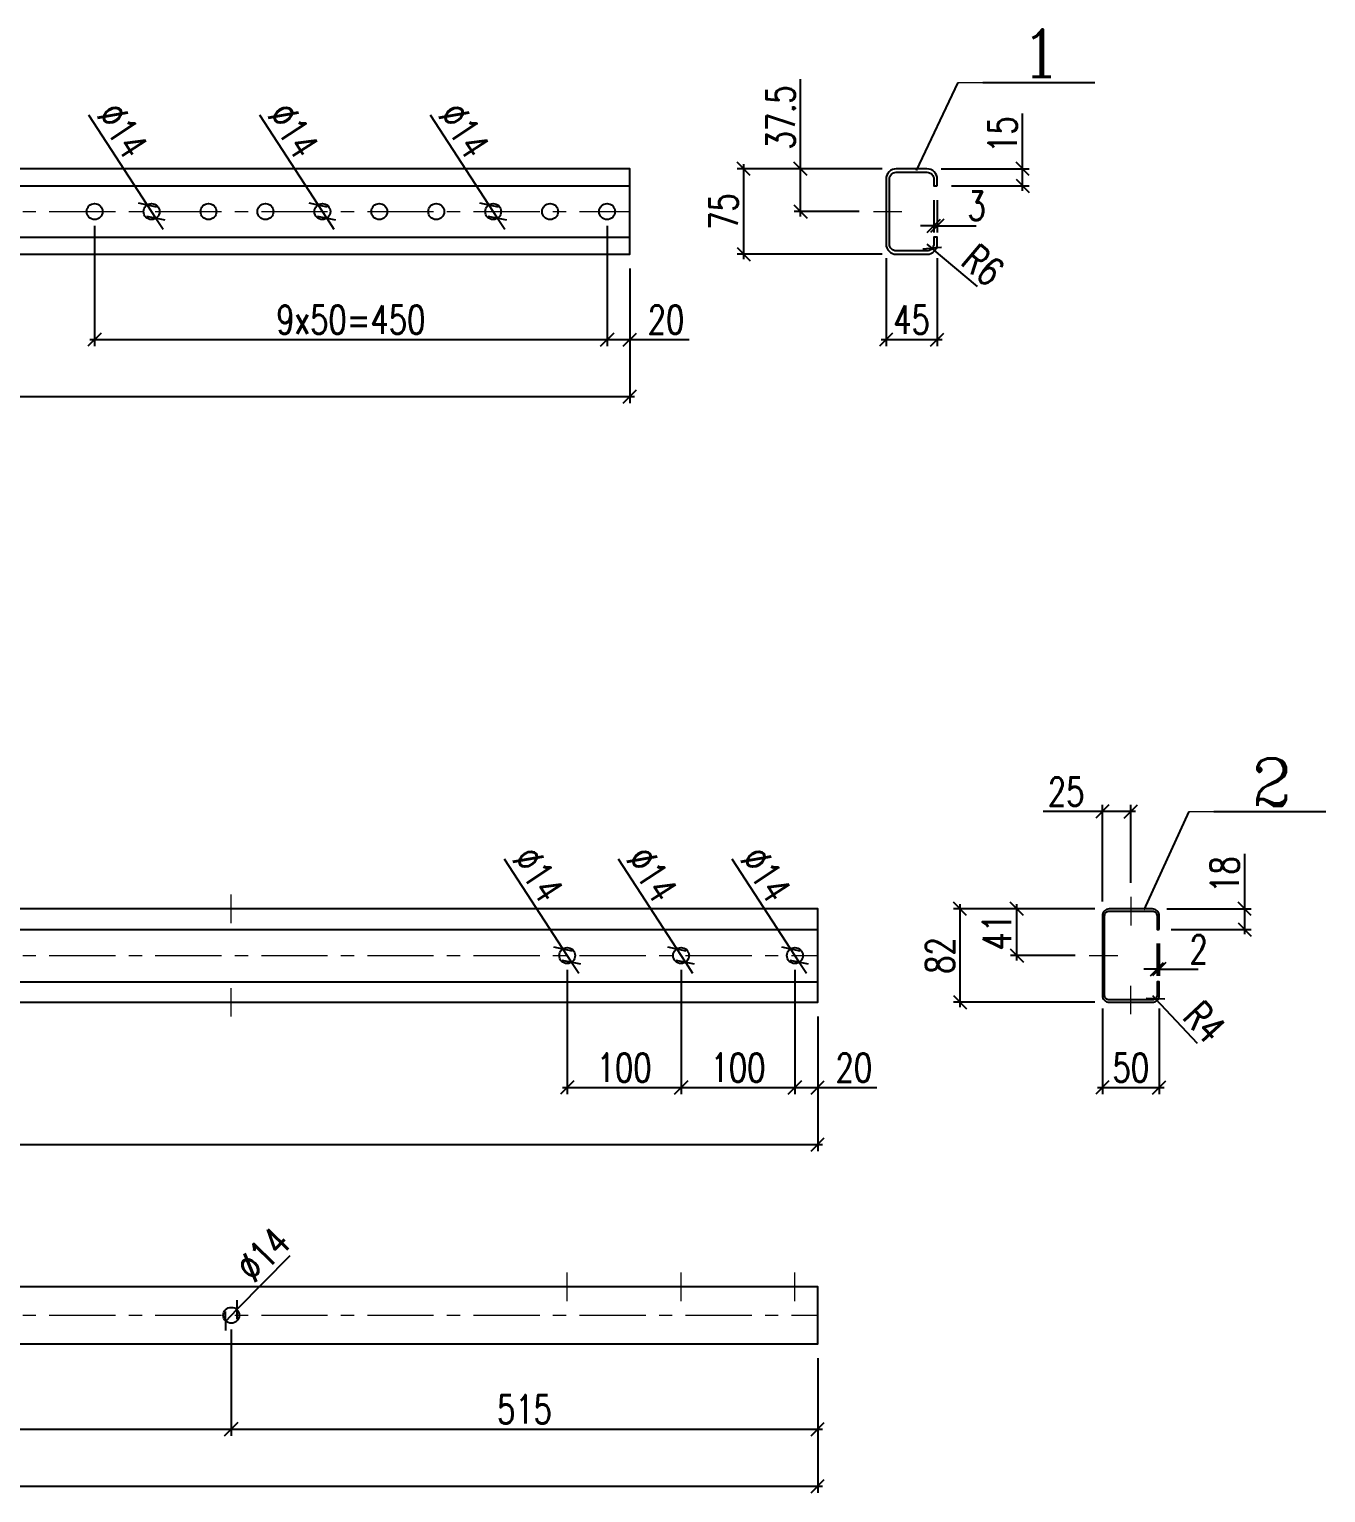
# Model space of a CAD drawing. Header units: millimetres. Extents: x -109 to 3611, y -131 to 11347.
# Drawn here: x 1473 to 2611, y 10060 to 11346 of the extents above; entities that cross this region are included whole.
import ezdxf
from ezdxf.enums import TextEntityAlignment as Align

# ---------------------------------------------------------------- set-up
doc = ezdxf.new("R2010")
doc.units = ezdxf.units.MM
doc.header["$LTSCALE"] = 1.833333
doc.header["$PDMODE"] = 1
doc.linetypes.add('CENTER', pattern=[50.8, 31.75, -6.35, 6.35, -6.35])
doc.layers.get('0').update_dxf_attribs({"linetype": 'CONTINUOUS'})
doc.layers.get('Defpoints').update_dxf_attribs({"linetype": 'CONTINUOUS'})
for name, color, linetype, lineweight in [('k_inny', 40, 'CONTINUOUS', 13), ('k_konstrukcja', 3, 'CONTINUOUS', 25), ('k_osie', 6, 'CENTER', 5), ('k_pozycje', 1, 'CONTINUOUS', 5), ('k_wymiary', 1, 'CONTINUOUS', 5), ('RFD_C5', 1, 'CONTINUOUS', 5), ('RFD_T3', 2, 'CONTINUOUS', 25)]:
    doc.layers.add(name, color=color, linetype=linetype, lineweight=lineweight)
doc.styles.add('TXT3', font='SIMPLEX.SHX', dxfattribs={"width": 0.75, "height": 25})
doc.styles.add('TXT5', font='COMPLEX.shx', dxfattribs={"height": 41.666667})
doc.dimstyles.new('R1', dxfattribs={"dimtxt": 25, "dimasz": 11.666667, "dimexe": 5.833333, "dimexo": 12.5, "dimgap": 5, "dimtad": 1, "dimdec": 0, "dimzin": 0, "dimdsep": 46, "dimtxsty": 'TXT3', "dimblk1": 'OBLIQUE', "dimblk2": 'OBLIQUE', "dimsah": 1, "dimcen": -3, "dimdle": 4.166667, "dimclrt": 2, "dimadec": 0, "dimazin": 0, "dimtfac": 0.75, "dimtdec": 0, "dimtmove": 0, "dimatfit": 3, "dimldrblk": 'NONE', "dimfxl": 1, "dimtvp": 0.75, "dimtolj": 1, "dimtzin": 0, "dimarcsym": 0})
doc.dimstyles.new('R1_002', dxfattribs={"dimtxt": 25, "dimasz": 11.666667, "dimexe": 5.833333, "dimexo": 12.5, "dimgap": 5, "dimtad": 1, "dimdec": 0, "dimzin": 0, "dimdsep": 46, "dimtxsty": 'TXT3', "dimblk1": 'OBLIQUE', "dimblk2": 'OBLIQUE', "dimsah": 1, "dimcen": -3, "dimdle": 4.166667, "dimclrt": 2, "dimadec": 0, "dimazin": 0, "dimtfac": 0.75, "dimtdec": 0, "dimtmove": 0, "dimatfit": 3, "dimldrblk": 'NONE', "dimfxl": 1, "dimtvp": 0.75, "dimtolj": 1, "dimtzin": 0, "dimarcsym": 0})

# ---------------------------------------------------------------- blocks, each defined once
blk = doc.blocks.new('_Oblique')
at = {"color": 0, "linetype": 'ByBlock', "lineweight": -2}
blk.add_line((-0.5, -0.5), (0.5, 0.5), dxfattribs=at)
blk = doc.blocks.new('*D419')
at = {"layer": 'Defpoints', "color": 0}
for p in [(1980, 11185.5), (2000, 11148), (2000, 11073)]:
    blk.add_point(p, dxfattribs=at)
at = {"layer": 'k_wymiary', "color": 0, "lineweight": -2}
for p, q in [((1980, 11173), (1980, 11067.2)), ((2000, 11135.5), (2000, 11067.2)), ((1975.8, 11073), (2000, 11073)), ((2000, 11073), (2052, 11073))]:
    blk.add_line(p, q, dxfattribs=at)
at = {"layer": 'k_wymiary', "color": 0, "linetype": 'ByBlock', "lineweight": -2, "xscale": 11.66666666666666, "yscale": 11.66666666666666, "zscale": 11.66666666666666, "rotation": 180}
blk.add_blockref('_Oblique', (1980, 11073), dxfattribs=at)
at = {"layer": 'k_wymiary', "color": 0, "linetype": 'ByBlock', "lineweight": -2, "xscale": 11.66666666666666, "yscale": 11.66666666666666, "zscale": 11.66666666666666}
blk.add_blockref('_Oblique', (2000, 11073), dxfattribs=at)
at = {"layer": 'k_wymiary', "color": 2, "insert": (2031.8, 11090.5), "char_height": 25, "attachment_point": 5, "style": 'TXT3'}
blk.add_mtext('\\A1;20', dxfattribs=at)
blk = doc.blocks.new('_None')
blk = doc.blocks.new('*D420')
at = {"layer": 'Defpoints', "color": 0}
for p in [(1530, 11185.5), (1980, 11185.5), (1980, 11073)]:
    blk.add_point(p, dxfattribs=at)
at = {"layer": 'k_wymiary', "color": 0, "lineweight": -2}
for p, q in [((1530, 11173), (1530, 11067.2)), ((1980, 11173), (1980, 11067.2)), ((1525.8, 11073), (1984.2, 11073))]:
    blk.add_line(p, q, dxfattribs=at)
at = {"layer": 'k_wymiary', "color": 0, "linetype": 'ByBlock', "lineweight": -2, "xscale": 11.66666666666666, "yscale": 11.66666666666666, "zscale": 11.66666666666666, "rotation": 180}
blk.add_blockref('_Oblique', (1530, 11073), dxfattribs=at)
at = {"layer": 'k_wymiary', "color": 0, "linetype": 'ByBlock', "lineweight": -2, "xscale": 11.66666666666666, "yscale": 11.66666666666666, "zscale": 11.66666666666666}
blk.add_blockref('_Oblique', (1980, 11073), dxfattribs=at)
at = {"layer": 'k_wymiary', "color": 2, "insert": (1755, 11090.5), "char_height": 25, "attachment_point": 5, "style": 'TXT3'}
blk.add_mtext('\\A1;\\A1;9x50=450', dxfattribs=at)
blk = doc.blocks.new('*D421')
at = {"layer": 'Defpoints', "color": 0}
for p in [(0, 11148), (2000, 11148), (2000, 11023)]:
    blk.add_point(p, dxfattribs=at)
at = {"layer": 'k_wymiary', "color": 0, "lineweight": -2}
for p, q in [((0, 11135.5), (0, 11017.2)), ((2000, 11135.5), (2000, 11017.2)), ((-4.2, 11023), (2004.2, 11023))]:
    blk.add_line(p, q, dxfattribs=at)
at = {"layer": 'k_wymiary', "color": 0, "linetype": 'ByBlock', "lineweight": -2, "xscale": 11.66666666666666, "yscale": 11.66666666666666, "zscale": 11.66666666666666, "rotation": 180}
blk.add_blockref('_Oblique', (0, 11023), dxfattribs=at)
at = {"layer": 'k_wymiary', "color": 0, "linetype": 'ByBlock', "lineweight": -2, "xscale": 11.66666666666666, "yscale": 11.66666666666666, "zscale": 11.66666666666666}
blk.add_blockref('_Oblique', (2000, 11023), dxfattribs=at)
at = {"layer": 'k_wymiary', "color": 2, "insert": (1000, 11040.5), "char_height": 25, "attachment_point": 5, "style": 'TXT3'}
blk.add_mtext('\\A1;2000', dxfattribs=at)
blk = doc.blocks.new('*D422')
at = {"layer": 'Defpoints', "color": 0}
for p in [(2150, 11223), (2234, 11223), (2214, 11185.5)]:
    blk.add_point(p, dxfattribs=at)
at = {"layer": 'k_wymiary', "color": 0, "lineweight": -2}
for p, q in [((2150, 11223), (2150, 11301.8)), ((2221.5, 11223), (2144.2, 11223)), ((2150, 11181.3), (2150, 11223)), ((2201.5, 11185.5), (2144.2, 11185.5))]:
    blk.add_line(p, q, dxfattribs=at)
at = {"layer": 'k_wymiary', "color": 0, "linetype": 'ByBlock', "lineweight": -2, "xscale": 11.66666666666666, "yscale": 11.66666666666666, "zscale": 11.66666666666666}
for p, rotation in [((2150, 11223), 90), ((2150, 11185.5), 270)]:
    blk.add_blockref('_Oblique', p, dxfattribs=dict(at, rotation=rotation))
at = {"layer": 'k_wymiary', "color": 2, "insert": (2132.5, 11268.2), "char_height": 25, "attachment_point": 5, "rotation": 90, "style": 'TXT3'}
blk.add_mtext('\\A1;37.5', dxfattribs=at)
blk = doc.blocks.new('pozycja')
at = {"layer": 'RFD_C5', "linetype": 'Continuous'}
blk.add_line((0, 0), (25.8, 0), dxfattribs=at)
at = {"layer": 'RFD_T3'}
blk.add_line((25.8, 0), (143.9, 0), dxfattribs=at)
at = {"layer": 'RFD_T3', "linetype": 'Continuous', "style": 'TXT5'}
blk.add_attdef('NR', text='', height=50, dxfattribs=at).set_placement((86.9, -9), align=Align.BOTTOM_CENTER)
blk = doc.blocks.new('Poz. 2')
blk.add_lwpolyline([(-2145, 41), (-2145, -41), (20, -41), (20, 41)], close=True)
for points in [[(-2145, 23), (20, 23)], [(-2145, -23), (20, -23)]]:
    blk.add_lwpolyline(points)
for centre in [(-2125, 0), (-2095, 0), (-2065, 0), (-200, 0), (-100, 0), (0, 0)]:
    blk.add_circle(centre, 7)
at = {"layer": 'k_inny'}
for points in [[(-1995, 28.5), (-1995, 53.5)], [(-495, 28.5), (-495, 53.5)], [(-1995, -53.5), (-1995, -28.5)], [(-495, -53.5), (-495, -28.5)]]:
    blk.add_lwpolyline(points, dxfattribs=at)
at = {"layer": 'k_osie'}
blk.add_line((-2145, 0), (20, 0), dxfattribs=at)
blk = doc.blocks.new('Poz. 1')
blk.add_lwpolyline([(-1980, 37.5), (-1980, -37.5), (20, -37.5), (20, 37.5)], close=True)
for points in [[(-1980, 22.5), (20, 22.5)], [(-1980, -22.5), (20, -22.5)]]:
    blk.add_lwpolyline(points)
for centre in [(-450, 0), (-400, 0), (-350, 0), (-300, 0), (-250, 0), (-200, 0), (-150, 0), (-100, 0), (-50, 0), (0, 0)]:
    blk.add_circle(centre, 7)
at = {"layer": 'k_osie'}
blk.add_line((-1980, 0), (20, 0), dxfattribs=at)
blk = doc.blocks.new('*D425')
at = {"layer": 'Defpoints', "color": 0}
for p in [(2145, 10532), (2165, 10491), (2165, 10416)]:
    blk.add_point(p, dxfattribs=at)
at = {"layer": 'k_wymiary', "color": 0, "lineweight": -2}
for p, q in [((2145, 10519.5), (2145, 10410.2)), ((2165, 10478.5), (2165, 10410.2)), ((2140.8, 10416), (2165, 10416)), ((2165, 10416), (2217, 10416))]:
    blk.add_line(p, q, dxfattribs=at)
at = {"layer": 'k_wymiary', "color": 0, "linetype": 'ByBlock', "lineweight": -2, "xscale": 11.66666666666666, "yscale": 11.66666666666666, "zscale": 11.66666666666666, "rotation": 180}
blk.add_blockref('_Oblique', (2145, 10416), dxfattribs=at)
at = {"layer": 'k_wymiary', "color": 0, "linetype": 'ByBlock', "lineweight": -2, "xscale": 11.66666666666666, "yscale": 11.66666666666666, "zscale": 11.66666666666666}
blk.add_blockref('_Oblique', (2165, 10416), dxfattribs=at)
at = {"layer": 'k_wymiary', "color": 2, "insert": (2196.8, 10433.5), "char_height": 25, "attachment_point": 5, "style": 'TXT3'}
blk.add_mtext('\\A1;20', dxfattribs=at)
blk = doc.blocks.new('*D426')
at = {"layer": 'Defpoints', "color": 0}
for p in [(1945, 10532), (2045, 10532), (2045, 10416)]:
    blk.add_point(p, dxfattribs=at)
at = {"layer": 'k_wymiary', "color": 0, "lineweight": -2}
for p, q in [((1945, 10519.5), (1945, 10410.2)), ((2045, 10519.5), (2045, 10410.2)), ((1940.8, 10416), (2049.2, 10416))]:
    blk.add_line(p, q, dxfattribs=at)
at = {"layer": 'k_wymiary', "color": 0, "linetype": 'ByBlock', "lineweight": -2, "xscale": 11.66666666666666, "yscale": 11.66666666666666, "zscale": 11.66666666666666, "rotation": 180}
blk.add_blockref('_Oblique', (1945, 10416), dxfattribs=at)
at = {"layer": 'k_wymiary', "color": 0, "linetype": 'ByBlock', "lineweight": -2, "xscale": 11.66666666666666, "yscale": 11.66666666666666, "zscale": 11.66666666666666}
blk.add_blockref('_Oblique', (2045, 10416), dxfattribs=at)
at = {"layer": 'k_wymiary', "color": 2, "insert": (1995, 10433.5), "char_height": 25, "attachment_point": 5, "style": 'TXT3'}
blk.add_mtext('\\A1;100', dxfattribs=at)
blk = doc.blocks.new('*D427')
at = {"layer": 'Defpoints', "color": 0}
for p in [(2045, 10532), (2145, 10532), (2145, 10416)]:
    blk.add_point(p, dxfattribs=at)
at = {"layer": 'k_wymiary', "color": 0, "lineweight": -2}
for p, q in [((2045, 10519.5), (2045, 10410.2)), ((2145, 10519.5), (2145, 10410.2)), ((2040.8, 10416), (2149.2, 10416))]:
    blk.add_line(p, q, dxfattribs=at)
at = {"layer": 'k_wymiary', "color": 0, "linetype": 'ByBlock', "lineweight": -2, "xscale": 11.66666666666666, "yscale": 11.66666666666666, "zscale": 11.66666666666666, "rotation": 180}
blk.add_blockref('_Oblique', (2045, 10416), dxfattribs=at)
at = {"layer": 'k_wymiary', "color": 0, "linetype": 'ByBlock', "lineweight": -2, "xscale": 11.66666666666666, "yscale": 11.66666666666666, "zscale": 11.66666666666666}
blk.add_blockref('_Oblique', (2145, 10416), dxfattribs=at)
at = {"layer": 'k_wymiary', "color": 2, "insert": (2095, 10433.5), "char_height": 25, "attachment_point": 5, "style": 'TXT3'}
blk.add_mtext('\\A1;100', dxfattribs=at)
blk = doc.blocks.new('*D429')
at = {"layer": 'Defpoints', "color": 0}
for p in [(1654.9, 10221), (1645.1, 10211)]:
    blk.add_point(p, dxfattribs=at)
at = {"layer": 'k_wymiary', "color": 0, "lineweight": -2}
for p in [(1701.4, 10268.3), (1645.1, 10211)]:
    blk.add_line(p, (1654.9, 10221), dxfattribs=at)
at = {"layer": 'k_wymiary', "color": 0, "linetype": 'ByBlock', "lineweight": -2, "xscale": 11.66666666666666, "yscale": 11.66666666666666, "zscale": 11.66666666666666}
for p, rotation in [((1654.9, 10221), 225.4768188441324), ((1645.1, 10211), 45.47681884413242)]:
    blk.add_blockref('_Oblique', p, dxfattribs=dict(at, rotation=rotation))
at = {"layer": 'k_wymiary', "color": 2, "insert": (1678, 10269.4), "char_height": 25, "attachment_point": 5, "rotation": 45.4768, "style": 'TXT3'}
blk.add_mtext('\\A1;∅14', dxfattribs=at)
blk = doc.blocks.new('*D431')
at = {"layer": 'Defpoints', "color": 0}
for p in [(150, 10216), (1650, 10216), (1650, 10116)]:
    blk.add_point(p, dxfattribs=at)
at = {"layer": 'k_wymiary', "color": 0, "lineweight": -2}
for p, q in [((150, 10203.5), (150, 10110.2)), ((1650, 10203.5), (1650, 10110.2)), ((145.8, 10116), (1654.2, 10116))]:
    blk.add_line(p, q, dxfattribs=at)
at = {"layer": 'k_wymiary', "color": 0, "linetype": 'ByBlock', "lineweight": -2, "xscale": 11.66666666666666, "yscale": 11.66666666666666, "zscale": 11.66666666666666, "rotation": 180}
blk.add_blockref('_Oblique', (150, 10116), dxfattribs=at)
at = {"layer": 'k_wymiary', "color": 0, "linetype": 'ByBlock', "lineweight": -2, "xscale": 11.66666666666666, "yscale": 11.66666666666666, "zscale": 11.66666666666666}
blk.add_blockref('_Oblique', (1650, 10116), dxfattribs=at)
at = {"layer": 'k_wymiary', "color": 2, "insert": (900, 10133.5), "char_height": 25, "attachment_point": 5, "style": 'TXT3'}
blk.add_mtext('\\A1;1500', dxfattribs=at)
blk = doc.blocks.new('*D432')
at = {"layer": 'Defpoints', "color": 0}
for p in [(1650, 10216), (2165, 10191), (2165, 10116)]:
    blk.add_point(p, dxfattribs=at)
at = {"layer": 'k_wymiary', "color": 0, "lineweight": -2}
for p, q in [((1650, 10203.5), (1650, 10110.2)), ((2165, 10178.5), (2165, 10110.2)), ((1645.8, 10116), (2169.2, 10116))]:
    blk.add_line(p, q, dxfattribs=at)
at = {"layer": 'k_wymiary', "color": 0, "linetype": 'ByBlock', "lineweight": -2, "xscale": 11.66666666666666, "yscale": 11.66666666666666, "zscale": 11.66666666666666, "rotation": 180}
blk.add_blockref('_Oblique', (1650, 10116), dxfattribs=at)
at = {"layer": 'k_wymiary', "color": 0, "linetype": 'ByBlock', "lineweight": -2, "xscale": 11.66666666666666, "yscale": 11.66666666666666, "zscale": 11.66666666666666}
blk.add_blockref('_Oblique', (2165, 10116), dxfattribs=at)
at = {"layer": 'k_wymiary', "color": 2, "insert": (1907.5, 10133.5), "char_height": 25, "attachment_point": 5, "style": 'TXT3'}
blk.add_mtext('\\A1;515', dxfattribs=at)
blk = doc.blocks.new('*D433')
at = {"layer": 'Defpoints', "color": 0}
for p in [(0, 10191), (2165, 10191), (2165, 10066)]:
    blk.add_point(p, dxfattribs=at)
at = {"layer": 'k_wymiary', "color": 0, "lineweight": -2}
for p, q in [((0, 10178.5), (0, 10060.2)), ((2165, 10178.5), (2165, 10060.2)), ((-4.2, 10066), (2169.2, 10066))]:
    blk.add_line(p, q, dxfattribs=at)
at = {"layer": 'k_wymiary', "color": 0, "linetype": 'ByBlock', "lineweight": -2, "xscale": 11.66666666666666, "yscale": 11.66666666666666, "zscale": 11.66666666666666, "rotation": 180}
blk.add_blockref('_Oblique', (0, 10066), dxfattribs=at)
at = {"layer": 'k_wymiary', "color": 0, "linetype": 'ByBlock', "lineweight": -2, "xscale": 11.66666666666666, "yscale": 11.66666666666666, "zscale": 11.66666666666666}
blk.add_blockref('_Oblique', (2165, 10066), dxfattribs=at)
at = {"layer": 'k_wymiary', "color": 2, "insert": (1082.5, 10083.5), "char_height": 25, "attachment_point": 5, "style": 'TXT3'}
blk.add_mtext('\\A1;2165', dxfattribs=at)
blk = doc.blocks.new('*D434')
at = {"layer": 'Defpoints', "color": 0}
for p in [(2261, 11157), (2265.6, 11153.1)]:
    blk.add_point(p, dxfattribs=at)
at = {"layer": 'k_wymiary', "color": 0, "lineweight": -2}
for p in [(2261, 11157), (2305.4, 11119.6)]:
    blk.add_line(p, (2265.6, 11153.1), dxfattribs=at)
at = {"layer": 'k_wymiary', "color": 0, "linetype": 'ByBlock', "lineweight": -2, "xscale": 11.66666666666666, "yscale": 11.66666666666666, "zscale": 11.66666666666666, "rotation": 139.90897325311}
blk.add_blockref('_Oblique', (2265.6, 11153.1), dxfattribs=at)
at = {"layer": 'k_wymiary', "color": 2, "insert": (2310.1, 11138.5), "char_height": 25, "attachment_point": 5, "rotation": 319.909, "style": 'TXT3'}
blk.add_mtext('\\A1;R6', dxfattribs=at)
blk = doc.blocks.new('*D435')
at = {"layer": 'Defpoints', "color": 0}
for p in [(2225, 11157), (2270, 11157), (2270, 11073)]:
    blk.add_point(p, dxfattribs=at)
at = {"layer": 'k_wymiary', "color": 0, "lineweight": -2}
for p, q in [((2225, 11144.5), (2225, 11067.2)), ((2270, 11144.5), (2270, 11067.2)), ((2220.8, 11073), (2274.2, 11073))]:
    blk.add_line(p, q, dxfattribs=at)
at = {"layer": 'k_wymiary', "color": 0, "linetype": 'ByBlock', "lineweight": -2, "xscale": 11.66666666666666, "yscale": 11.66666666666666, "zscale": 11.66666666666666, "rotation": 180}
blk.add_blockref('_Oblique', (2225, 11073), dxfattribs=at)
at = {"layer": 'k_wymiary', "color": 0, "linetype": 'ByBlock', "lineweight": -2, "xscale": 11.66666666666666, "yscale": 11.66666666666666, "zscale": 11.66666666666666}
blk.add_blockref('_Oblique', (2270, 11073), dxfattribs=at)
at = {"layer": 'k_wymiary', "color": 2, "insert": (2247.5, 11090.5), "char_height": 25, "attachment_point": 5, "style": 'TXT3'}
blk.add_mtext('\\A1;45', dxfattribs=at)
blk = doc.blocks.new('*D436')
at = {"layer": 'Defpoints', "color": 0}
for p in [(2100, 11223), (2234, 11223), (2234, 11148)]:
    blk.add_point(p, dxfattribs=at)
at = {"layer": 'k_wymiary', "color": 0, "lineweight": -2}
for p, q in [((2221.5, 11223), (2094.2, 11223)), ((2100, 11143.8), (2100, 11227.2)), ((2221.5, 11148), (2094.2, 11148))]:
    blk.add_line(p, q, dxfattribs=at)
at = {"layer": 'k_wymiary', "color": 0, "linetype": 'ByBlock', "lineweight": -2, "xscale": 11.66666666666666, "yscale": 11.66666666666666, "zscale": 11.66666666666666}
for p, rotation in [((2100, 11223), 90), ((2100, 11148), 270)]:
    blk.add_blockref('_Oblique', p, dxfattribs=dict(at, rotation=rotation))
at = {"layer": 'k_wymiary', "color": 2, "insert": (2082.5, 11185.5), "char_height": 25, "attachment_point": 5, "rotation": 90, "style": 'TXT3'}
blk.add_mtext('\\A1;75', dxfattribs=at)
blk = doc.blocks.new('*D437')
at = {"layer": 'Defpoints', "color": 0}
for p in [(2415, 10498), (2465, 10498), (2465, 10416)]:
    blk.add_point(p, dxfattribs=at)
at = {"layer": 'k_wymiary', "color": 0, "lineweight": -2}
for p, q in [((2415, 10485.5), (2415, 10410.2)), ((2465, 10485.5), (2465, 10410.2)), ((2410.8, 10416), (2469.2, 10416))]:
    blk.add_line(p, q, dxfattribs=at)
at = {"layer": 'k_wymiary', "color": 0, "linetype": 'ByBlock', "lineweight": -2, "xscale": 11.66666666666666, "yscale": 11.66666666666666, "zscale": 11.66666666666666, "rotation": 180}
blk.add_blockref('_Oblique', (2415, 10416), dxfattribs=at)
at = {"layer": 'k_wymiary', "color": 0, "linetype": 'ByBlock', "lineweight": -2, "xscale": 11.66666666666666, "yscale": 11.66666666666666, "zscale": 11.66666666666666}
blk.add_blockref('_Oblique', (2465, 10416), dxfattribs=at)
at = {"layer": 'k_wymiary', "color": 2, "insert": (2440, 10433.5), "char_height": 25, "attachment_point": 5, "style": 'TXT3'}
blk.add_mtext('\\A1;50', dxfattribs=at)
blk = doc.blocks.new('*D438')
at = {"layer": 'Defpoints', "color": 0}
for p in [(80, 10532), (2165, 10491), (2165, 10366)]:
    blk.add_point(p, dxfattribs=at)
at = {"layer": 'k_wymiary', "color": 0, "lineweight": -2}
for p, q in [((80, 10519.5), (80, 10360.2)), ((2165, 10478.5), (2165, 10360.2)), ((75.8, 10366), (2169.2, 10366))]:
    blk.add_line(p, q, dxfattribs=at)
at = {"layer": 'k_wymiary', "color": 0, "linetype": 'ByBlock', "lineweight": -2, "xscale": 11.66666666666666, "yscale": 11.66666666666666, "zscale": 11.66666666666666, "rotation": 180}
blk.add_blockref('_Oblique', (80, 10366), dxfattribs=at)
at = {"layer": 'k_wymiary', "color": 0, "linetype": 'ByBlock', "lineweight": -2, "xscale": 11.66666666666666, "yscale": 11.66666666666666, "zscale": 11.66666666666666}
blk.add_blockref('_Oblique', (2165, 10366), dxfattribs=at)
at = {"layer": 'k_wymiary', "color": 2, "insert": (1122.5, 10383.5), "char_height": 25, "attachment_point": 5, "style": 'TXT3'}
blk.add_mtext('\\A1;2085', dxfattribs=at)
blk = doc.blocks.new('*D439')
at = {"layer": 'Defpoints', "color": 0}
for p in [(2340, 10573), (2421, 10573), (2403.5, 10532)]:
    blk.add_point(p, dxfattribs=at)
at = {"layer": 'k_wymiary', "color": 0, "lineweight": -2}
for p, q in [((2408.5, 10573), (2334.2, 10573)), ((2340, 10527.8), (2340, 10577.2)), ((2391, 10532), (2334.2, 10532))]:
    blk.add_line(p, q, dxfattribs=at)
at = {"layer": 'k_wymiary', "color": 0, "linetype": 'ByBlock', "lineweight": -2, "xscale": 11.66666666666666, "yscale": 11.66666666666666, "zscale": 11.66666666666666}
for p, rotation in [((2340, 10573), 90), ((2340, 10532), 270)]:
    blk.add_blockref('_Oblique', p, dxfattribs=dict(at, rotation=rotation))
at = {"layer": 'k_wymiary', "color": 2, "insert": (2322.5, 10552.5), "char_height": 25, "attachment_point": 5, "rotation": 90, "style": 'TXT3'}
blk.add_mtext('\\A1;41', dxfattribs=at)
blk = doc.blocks.new('*D440')
at = {"layer": 'Defpoints', "color": 0}
for p in [(2290, 10573), (2421, 10573), (2421, 10491)]:
    blk.add_point(p, dxfattribs=at)
at = {"layer": 'k_wymiary', "color": 0, "lineweight": -2}
for p, q in [((2408.5, 10573), (2284.2, 10573)), ((2290, 10486.8), (2290, 10577.2)), ((2408.5, 10491), (2284.2, 10491))]:
    blk.add_line(p, q, dxfattribs=at)
at = {"layer": 'k_wymiary', "color": 0, "linetype": 'ByBlock', "lineweight": -2, "xscale": 11.66666666666666, "yscale": 11.66666666666666, "zscale": 11.66666666666666}
for p, rotation in [((2290, 10573), 90), ((2290, 10491), 270)]:
    blk.add_blockref('_Oblique', p, dxfattribs=dict(at, rotation=rotation))
at = {"layer": 'k_wymiary', "color": 2, "insert": (2272.5, 10532), "char_height": 25, "attachment_point": 5, "rotation": 90, "style": 'TXT3'}
blk.add_mtext('\\A1;82', dxfattribs=at)
blk = doc.blocks.new('*D441')
at = {"layer": 'Defpoints', "color": 0}
for p in [(2459, 10573), (2540, 10573), (2463, 10555)]:
    blk.add_point(p, dxfattribs=at)
at = {"layer": 'k_wymiary', "color": 0, "lineweight": -2}
for p, q in [((2540, 10573), (2540, 10621.5)), ((2471.5, 10573), (2545.8, 10573)), ((2540, 10550.8), (2540, 10573)), ((2475.5, 10555), (2545.8, 10555))]:
    blk.add_line(p, q, dxfattribs=at)
at = {"layer": 'k_wymiary', "color": 0, "linetype": 'ByBlock', "lineweight": -2, "xscale": 11.66666666666666, "yscale": 11.66666666666666, "zscale": 11.66666666666666}
for p, rotation in [((2540, 10573), 90), ((2540, 10555), 270)]:
    blk.add_blockref('_Oblique', p, dxfattribs=dict(at, rotation=rotation))
at = {"layer": 'k_wymiary', "color": 2, "insert": (2522.5, 10603.1), "char_height": 25, "attachment_point": 5, "rotation": 90, "style": 'TXT3'}
blk.add_mtext('\\A1;18', dxfattribs=at)
blk = doc.blocks.new('*D442')
at = {"layer": 'Defpoints', "color": 0}
for p in [(2261, 11223), (2345, 11223), (2270, 11208)]:
    blk.add_point(p, dxfattribs=at)
at = {"layer": 'k_wymiary', "color": 0, "lineweight": -2}
for p, q in [((2345, 11223), (2345, 11271.5)), ((2273.5, 11223), (2350.8, 11223)), ((2345, 11203.8), (2345, 11223)), ((2282.5, 11208), (2350.8, 11208))]:
    blk.add_line(p, q, dxfattribs=at)
at = {"layer": 'k_wymiary', "color": 0, "linetype": 'ByBlock', "lineweight": -2, "xscale": 11.66666666666666, "yscale": 11.66666666666666, "zscale": 11.66666666666666}
for p, rotation in [((2345, 11223), 90), ((2345, 11208), 270)]:
    blk.add_blockref('_Oblique', p, dxfattribs=dict(at, rotation=rotation))
at = {"layer": 'k_wymiary', "color": 2, "insert": (2327.5, 11253.1), "char_height": 25, "attachment_point": 5, "rotation": 90, "style": 'TXT3'}
blk.add_mtext('\\A1;15', dxfattribs=at)
blk = doc.blocks.new('*D443')
at = {"layer": 'Defpoints', "color": 0}
for p in [(2459, 10497), (2461.7, 10494.1)]:
    blk.add_point(p, dxfattribs=at)
at = {"layer": 'k_wymiary', "color": 0, "lineweight": -2}
for p in [(2459, 10497), (2498.5, 10454.8)]:
    blk.add_line(p, (2461.7, 10494.1), dxfattribs=at)
at = {"layer": 'k_wymiary', "color": 0, "linetype": 'ByBlock', "lineweight": -2, "xscale": 11.66666666666666, "yscale": 11.66666666666666, "zscale": 11.66666666666666, "rotation": 133.0584801494005}
blk.add_blockref('_Oblique', (2461.7, 10494.1), dxfattribs=at)
at = {"layer": 'k_wymiary', "color": 2, "insert": (2504.8, 10473.6), "char_height": 25, "attachment_point": 5, "rotation": 313.0585, "style": 'TXT3'}
blk.add_mtext('\\A1;R4', dxfattribs=at)
blk = doc.blocks.new('*D444')
at = {"layer": 'Defpoints', "color": 0}
for p in [(2415, 10658.5), (2440, 10583.5), (2415, 10567)]:
    blk.add_point(p, dxfattribs=at)
at = {"layer": 'k_wymiary', "color": 0, "lineweight": -2}
for p, q in [((2415, 10658.5), (2363, 10658.5)), ((2415, 10579.5), (2415, 10664.3)), ((2444.2, 10658.5), (2415, 10658.5)), ((2440, 10596), (2440, 10664.3))]:
    blk.add_line(p, q, dxfattribs=at)
at = {"layer": 'k_wymiary', "color": 0, "linetype": 'ByBlock', "lineweight": -2, "xscale": 11.66666666666666, "yscale": 11.66666666666666, "zscale": 11.66666666666666, "rotation": 180}
blk.add_blockref('_Oblique', (2415, 10658.5), dxfattribs=at)
at = {"layer": 'k_wymiary', "color": 0, "linetype": 'ByBlock', "lineweight": -2, "xscale": 11.66666666666666, "yscale": 11.66666666666666, "zscale": 11.66666666666666}
blk.add_blockref('_Oblique', (2440, 10658.5), dxfattribs=at)
at = {"layer": 'k_wymiary', "color": 2, "insert": (2383.2, 10676), "char_height": 25, "attachment_point": 5, "style": 'TXT3'}
blk.add_mtext('\\A1;25', dxfattribs=at)
blk = doc.blocks.new('*D614')
at = {"layer": 'Defpoints', "color": 0}
for p in [(2267, 11208), (2270, 11208), (2270, 11173)]:
    blk.add_point(p, dxfattribs=at)
at = {"layer": 'k_wymiary', "color": 0, "lineweight": -2}
for p, q in [((2267, 11195.5), (2267, 11167.2)), ((2270, 11195.5), (2270, 11167.2)), ((2267, 11173), (2255.3, 11173)), ((2267, 11173), (2270, 11173)), ((2270, 11173), (2304.2, 11173))]:
    blk.add_line(p, q, dxfattribs=at)
at = {"layer": 'k_wymiary', "color": 0, "linetype": 'ByBlock', "lineweight": -2, "xscale": 11.66666666666666, "yscale": 11.66666666666666, "zscale": 11.66666666666666}
blk.add_blockref('_Oblique', (2267, 11173), dxfattribs=at)
at = {"layer": 'k_wymiary', "color": 0, "linetype": 'ByBlock', "lineweight": -2, "xscale": 11.66666666666666, "yscale": 11.66666666666666, "zscale": 11.66666666666666, "rotation": 180}
blk.add_blockref('_Oblique', (2270, 11173), dxfattribs=at)
at = {"layer": 'k_wymiary', "color": 2, "insert": (2304.6, 11190.5), "char_height": 25, "attachment_point": 5, "style": 'TXT3'}
blk.add_mtext('\\A1;3', dxfattribs=at)
blk = doc.blocks.new('*D615')
at = {"layer": 'Defpoints', "color": 0}
for p in [(2463, 10555), (2465, 10555), (2465, 10520)]:
    blk.add_point(p, dxfattribs=at)
at = {"layer": 'k_wymiary', "color": 0, "lineweight": -2}
for p, q in [((2463, 10542.5), (2463, 10514.2)), ((2465, 10542.5), (2465, 10514.2)), ((2463, 10520), (2451.3, 10520)), ((2463, 10520), (2465, 10520)), ((2465, 10520), (2499.2, 10520))]:
    blk.add_line(p, q, dxfattribs=at)
at = {"layer": 'k_wymiary', "color": 0, "linetype": 'ByBlock', "lineweight": -2, "xscale": 11.66666666666666, "yscale": 11.66666666666666, "zscale": 11.66666666666666}
blk.add_blockref('_Oblique', (2463, 10520), dxfattribs=at)
at = {"layer": 'k_wymiary', "color": 0, "linetype": 'ByBlock', "lineweight": -2, "xscale": 11.66666666666666, "yscale": 11.66666666666666, "zscale": 11.66666666666666, "rotation": 180}
blk.add_blockref('_Oblique', (2465, 10520), dxfattribs=at)
at = {"layer": 'k_wymiary', "color": 2, "insert": (2499.6, 10537.5), "char_height": 25, "attachment_point": 5, "style": 'TXT3'}
blk.add_mtext('\\A1;2', dxfattribs=at)
blk = doc.blocks.new('*D746')
at = {"layer": 'Defpoints', "color": 0}
for p in [(1941.2, 10537.9), (1948.8, 10526.1)]:
    blk.add_point(p, dxfattribs=at)
at = {"layer": 'k_wymiary', "color": 0, "lineweight": -2}
for p, q in [((1941.2, 10537.9), (1890, 10616.6)), ((1948.8, 10526.1), (1941.2, 10537.9)), ((1948.8, 10526.1), (1955.2, 10516.4))]:
    blk.add_line(p, q, dxfattribs=at)
at = {"layer": 'k_wymiary', "color": 0, "linetype": 'ByBlock', "lineweight": -2, "xscale": 11.66666666666666, "yscale": 11.66666666666666, "zscale": 11.66666666666666}
for p, rotation in [((1941.2, 10537.9), 303.0537390654816), ((1948.8, 10526.1), 123.0537390654816)]:
    blk.add_blockref('_Oblique', p, dxfattribs=dict(at, rotation=rotation))
at = {"layer": 'k_wymiary', "color": 2, "insert": (1919.5, 10603.2), "char_height": 25, "attachment_point": 5, "rotation": 303.0537, "style": 'TXT3'}
blk.add_mtext('\\A1;∅14', dxfattribs=at)
blk = doc.blocks.new('*D747')
at = {"layer": 'Defpoints', "color": 0}
for p in [(2041.2, 10537.9), (2048.8, 10526.1)]:
    blk.add_point(p, dxfattribs=at)
at = {"layer": 'k_wymiary', "color": 0, "lineweight": -2}
for p, q in [((2041.2, 10537.9), (1990, 10616.6)), ((2048.8, 10526.1), (2041.2, 10537.9)), ((2048.8, 10526.1), (2055.2, 10516.4))]:
    blk.add_line(p, q, dxfattribs=at)
at = {"layer": 'k_wymiary', "color": 0, "linetype": 'ByBlock', "lineweight": -2, "xscale": 11.66666666666666, "yscale": 11.66666666666666, "zscale": 11.66666666666666}
for p, rotation in [((2041.2, 10537.9), 303.0537390654823), ((2048.8, 10526.1), 123.0537390654824)]:
    blk.add_blockref('_Oblique', p, dxfattribs=dict(at, rotation=rotation))
at = {"layer": 'k_wymiary', "color": 2, "insert": (2019.5, 10603.2), "char_height": 25, "attachment_point": 5, "rotation": 303.0537, "style": 'TXT3'}
blk.add_mtext('\\A1;∅14', dxfattribs=at)
blk = doc.blocks.new('*D748')
at = {"layer": 'Defpoints', "color": 0}
for p in [(2141.2, 10537.9), (2148.8, 10526.1)]:
    blk.add_point(p, dxfattribs=at)
at = {"layer": 'k_wymiary', "color": 0, "lineweight": -2}
for p, q in [((2141.2, 10537.9), (2090, 10616.6)), ((2148.8, 10526.1), (2141.2, 10537.9)), ((2148.8, 10526.1), (2155.2, 10516.4))]:
    blk.add_line(p, q, dxfattribs=at)
at = {"layer": 'k_wymiary', "color": 0, "linetype": 'ByBlock', "lineweight": -2, "xscale": 11.66666666666666, "yscale": 11.66666666666666, "zscale": 11.66666666666666}
for p, rotation in [((2141.2, 10537.9), 303.0537390654832), ((2148.8, 10526.1), 123.0537390654832)]:
    blk.add_blockref('_Oblique', p, dxfattribs=dict(at, rotation=rotation))
at = {"layer": 'k_wymiary', "color": 2, "insert": (2119.5, 10603.2), "char_height": 25, "attachment_point": 5, "rotation": 303.0537, "style": 'TXT3'}
blk.add_mtext('\\A1;∅14', dxfattribs=at)
blk = doc.blocks.new('*D749')
at = {"layer": 'Defpoints', "color": 0}
for p in [(1576.2, 11191.4), (1583.8, 11179.6)]:
    blk.add_point(p, dxfattribs=at)
at = {"layer": 'k_wymiary', "color": 0, "lineweight": -2}
for p, q in [((1576.2, 11191.4), (1525, 11270.1)), ((1583.8, 11179.6), (1576.2, 11191.4)), ((1583.8, 11179.6), (1590.2, 11169.9))]:
    blk.add_line(p, q, dxfattribs=at)
at = {"layer": 'k_wymiary', "color": 0, "linetype": 'ByBlock', "lineweight": -2, "xscale": 11.66666666666666, "yscale": 11.66666666666666, "zscale": 11.66666666666666}
for p, rotation in [((1576.2, 11191.4), 303.0537390654816), ((1583.8, 11179.6), 123.0537390654816)]:
    blk.add_blockref('_Oblique', p, dxfattribs=dict(at, rotation=rotation))
at = {"layer": 'k_wymiary', "color": 2, "insert": (1554.5, 11256.7), "char_height": 25, "attachment_point": 5, "rotation": 303.0537, "style": 'TXT3'}
blk.add_mtext('\\A1;∅14', dxfattribs=at)
blk = doc.blocks.new('*D750')
at = {"layer": 'Defpoints', "color": 0}
for p in [(1726.2, 11191.4), (1733.8, 11179.6)]:
    blk.add_point(p, dxfattribs=at)
at = {"layer": 'k_wymiary', "color": 0, "lineweight": -2}
for p, q in [((1726.2, 11191.4), (1675, 11270.1)), ((1733.8, 11179.6), (1726.2, 11191.4)), ((1733.8, 11179.6), (1740.2, 11169.9))]:
    blk.add_line(p, q, dxfattribs=at)
at = {"layer": 'k_wymiary', "color": 0, "linetype": 'ByBlock', "lineweight": -2, "xscale": 11.66666666666666, "yscale": 11.66666666666666, "zscale": 11.66666666666666}
for p, rotation in [((1726.2, 11191.4), 303.0537390654816), ((1733.8, 11179.6), 123.0537390654816)]:
    blk.add_blockref('_Oblique', p, dxfattribs=dict(at, rotation=rotation))
at = {"layer": 'k_wymiary', "color": 2, "insert": (1704.5, 11256.7), "char_height": 25, "attachment_point": 5, "rotation": 303.0537, "style": 'TXT3'}
blk.add_mtext('\\A1;∅14', dxfattribs=at)
blk = doc.blocks.new('*D751')
at = {"layer": 'Defpoints', "color": 0}
for p in [(1876.2, 11191.4), (1883.8, 11179.6)]:
    blk.add_point(p, dxfattribs=at)
at = {"layer": 'k_wymiary', "color": 0, "lineweight": -2}
for p, q in [((1876.2, 11191.4), (1825, 11270.1)), ((1883.8, 11179.6), (1876.2, 11191.4)), ((1883.8, 11179.6), (1890.2, 11169.9))]:
    blk.add_line(p, q, dxfattribs=at)
at = {"layer": 'k_wymiary', "color": 0, "linetype": 'ByBlock', "lineweight": -2, "xscale": 11.66666666666666, "yscale": 11.66666666666666, "zscale": 11.66666666666666}
for p, rotation in [((1876.2, 11191.4), 303.0537390654816), ((1883.8, 11179.6), 123.0537390654816)]:
    blk.add_blockref('_Oblique', p, dxfattribs=dict(at, rotation=rotation))
at = {"layer": 'k_wymiary', "color": 2, "insert": (1854.5, 11256.7), "char_height": 25, "attachment_point": 5, "rotation": 303.0537, "style": 'TXT3'}
blk.add_mtext('\\A1;∅14', dxfattribs=at)

msp = doc.modelspace()

# ---------------------------------------------------------------- linework, layer by layer
at = {"layer": 'k_inny'}
for points in [[(2214, 11185.5), (2239, 11185.5)], [(2440, 10583.5), (2440, 10558.5)], [(2403.5, 10532), (2428.5, 10532)], [(2440, 10480.5), (2440, 10505.5)], [(1945, 10228.5), (1945, 10253.5)], [(2045, 10228.5), (2045, 10253.5)], [(2145, 10228.5), (2145, 10253.5)]]:
    msp.add_lwpolyline(points, dxfattribs=at)
at = {"layer": 'k_konstrukcja'}
for points in [[(2270, 11208), (2270, 11214, 0.4142136), (2261, 11223), (2234, 11223, 0.4142136), (2225, 11214), (2225, 11157, 0.4142136), (2234, 11148), (2261, 11148, 0.4142136), (2270, 11157), (2270, 11163), (2267, 11163), (2267, 11157, -0.4142136), (2261, 11151), (2234, 11151, -0.4142136), (2228, 11157), (2228, 11214, -0.4142136), (2234, 11220), (2261, 11220, -0.4142136), (2267, 11214), (2267, 11208)], [(2465, 10555), (2465, 10567, 0.4142136), (2459, 10573), (2421, 10573, 0.4142136), (2415, 10567), (2415, 10497, 0.4142136), (2421, 10491), (2459, 10491, 0.4142136), (2465, 10497), (2465, 10509), (2463, 10509), (2463, 10497, -0.4142136), (2459, 10493), (2421, 10493, -0.4142136), (2417, 10497), (2417, 10567, -0.4142136), (2421, 10571), (2459, 10571, -0.4142136), (2463, 10567), (2463, 10555)]]:
    msp.add_lwpolyline(points, format="xyb", close=True, dxfattribs=at)
msp.add_lwpolyline([(0, 10241), (0, 10191), (2165, 10191), (2165, 10241)], close=True, dxfattribs=at)
msp.add_circle((1650, 10216), 7, dxfattribs=at)
at = {"layer": 'k_osie'}
msp.add_line((0, 10216), (2165, 10216), dxfattribs=at)

# ---------------------------------------------------------------- block references
at = {"layer": 'k_konstrukcja'}
for name, p in [('Poz. 1', (1980, 11185.5)), ('Poz. 2', (2145, 10532))]:
    msp.add_blockref(name, p, dxfattribs=at)
at = {"layer": 'k_pozycje', "xscale": 0.83333333333333, "yscale": 0.83333333333333, "zscale": 0.83333333333333}
for p, values in [((2288.44, 11298.95), {'NR': '1'}), ((2491.26, 10658.5), {'NR': '2'})]:
    msp.add_blockref('pozycja', p, dxfattribs=at).add_auto_attribs(values)

# ---------------------------------------------------------------- dimensions: what is measured, and where the dimension line sits
at = {"layer": 'k_wymiary'}
dim = msp.add_linear_dim(base=(2150, 11223), p1=(2214, 11185.5), p2=(2234, 11223), angle=90, dimstyle='R1', override={"dimdec": 1}, dxfattribs=at)
dim.commit()
dim.dimension.update_dxf_attribs({"geometry": '*D422', "text_midpoint": (2132.5, 11268.24)})
for p1, p2, picture, middle in [((1583.82, 11179.63), (1576.18, 11191.37), '*D749', (1539.88, 11247.16)), ((1733.82, 11179.63), (1726.18, 11191.37), '*D750', (1689.88, 11247.16)), ((1883.82, 11179.63), (1876.18, 11191.37), '*D751', (1839.88, 11247.16)), ((1948.82, 10526.13), (1941.18, 10537.87), '*D746', (1904.88, 10593.66)), ((2048.82, 10526.13), (2041.18, 10537.87), '*D747', (2004.88, 10593.66)), ((2148.82, 10526.13), (2141.18, 10537.87), '*D748', (2104.88, 10593.66))]:
    dim = msp.add_diameter_dim_2p(p1=p1, p2=p2, dimstyle='R1', dxfattribs=at)
    dim.commit()
    dim.dimension.update_dxf_attribs({"geometry": picture, "text_midpoint": middle, "dimtype": 163})
for base, p1, p2, picture, middle in [((2345, 11223), (2270, 11208), (2261, 11223), '*D442', (2327.5, 11253.06)), ((2100, 11223), (2234, 11148), (2234, 11223), '*D436', (2082.5, 11185.5)), ((2540, 10573), (2463, 10555), (2459, 10573), '*D441', (2522.5, 10603.06)), ((2290, 10573), (2421, 10491), (2421, 10573), '*D440', (2272.5, 10532)), ((2340, 10573), (2403.5, 10532), (2421, 10573), '*D439', (2322.5, 10552.5))]:
    dim = msp.add_linear_dim(base=base, p1=p1, p2=p2, angle=90, dimstyle='R1', dxfattribs=at)
    dim.commit()
    dim.dimension.update_dxf_attribs({"geometry": picture, "text_midpoint": middle})
for base, p1, p2, picture, middle in [((2270, 11173), (2267, 11208), (2270, 11208), '*D614', (2304.58, 11190.5)), ((2000, 11073), (1980, 11185.5), (2000, 11148), '*D419', (2031.85, 11090.5)), ((2000, 11023), (0, 11148), (2000, 11148), '*D421', (1000, 11040.5)), ((2270, 11073), (2225, 11157), (2270, 11157), '*D435', (2247.5, 11090.5)), ((2415, 10658.5), (2440, 10583.5), (2415, 10567), '*D444', (2383.15, 10676)), ((2465, 10520), (2463, 10555), (2465, 10555), '*D615', (2499.58, 10537.5)), ((2165, 10366), (80, 10532), (2165, 10491), '*D438', (1122.5, 10383.5)), ((2045, 10416), (1945, 10532), (2045, 10532), '*D426', (1995, 10433.5)), ((2165, 10416), (2145, 10532), (2165, 10491), '*D425', (2196.85, 10433.5)), ((2465, 10416), (2415, 10498), (2465, 10498), '*D437', (2440, 10433.5)), ((1650, 10116), (150, 10216), (1650, 10216), '*D431', (900, 10133.5)), ((2165, 10066), (0, 10191), (2165, 10191), '*D433', (1082.5, 10083.5))]:
    dim = msp.add_linear_dim(base=base, p1=p1, p2=p2, dimstyle='R1', dxfattribs=at)
    dim.commit()
    dim.dimension.update_dxf_attribs({"geometry": picture, "text_midpoint": middle})
dim = msp.add_linear_dim(base=(1980, 11073), p1=(1530, 11185.5), p2=(1980, 11185.5), text='\\A1;9x50=<>', dimstyle='R1', override={"dimtxsty": 'TXT3'}, dxfattribs=at)
dim.commit()
dim.dimension.update_dxf_attribs({"geometry": '*D420', "text_midpoint": (1755, 11090.5)})
for center, mpoint, picture, middle in [((2261, 11157), (2265.59, 11153.14), '*D434', (2310.15, 11138.5)), ((2459, 10497), (2461.73, 10494.08), '*D443', (2504.83, 10473.58))]:
    dim = msp.add_radius_dim(center=center, mpoint=mpoint, dimstyle='R1', dxfattribs=at)
    dim.commit()
    dim.dimension.update_dxf_attribs({"geometry": picture, "text_midpoint": middle})
for base, p1, p2, picture, middle in [((2145, 10416), (2045, 10532), (2145, 10532), '*D427', (2095, 10433.5)), ((2165, 10116), (1650, 10216), (2165, 10191), '*D432', (1907.5, 10133.5))]:
    dim = msp.add_linear_dim(base=base, p1=p1, p2=p2, dimstyle='R1', override={"dimtmove": 1}, dxfattribs=at)
    dim.commit()
    dim.dimension.update_dxf_attribs({"geometry": picture, "text_midpoint": middle})
dim = msp.add_diameter_dim_2p(p1=(1645.09, 10211.01), p2=(1654.91, 10220.99), dimstyle='R1', dxfattribs=at)
dim.commit()
dim.dimension.update_dxf_attribs({"geometry": '*D429', "text_midpoint": (1677.95, 10269.38)})

# ---------------------------------------------------------------- leaders
at = {"layer": 'k_pozycje'}
for points in [[(2251.67, 11221.5), (2288.44, 11298.95)], [(2451.61, 10572.24), (2491.26, 10658.5)]]:
    msp.add_leader(points, dimstyle='R1_002', dxfattribs=at)

doc.saveas('drawing.dxf')
